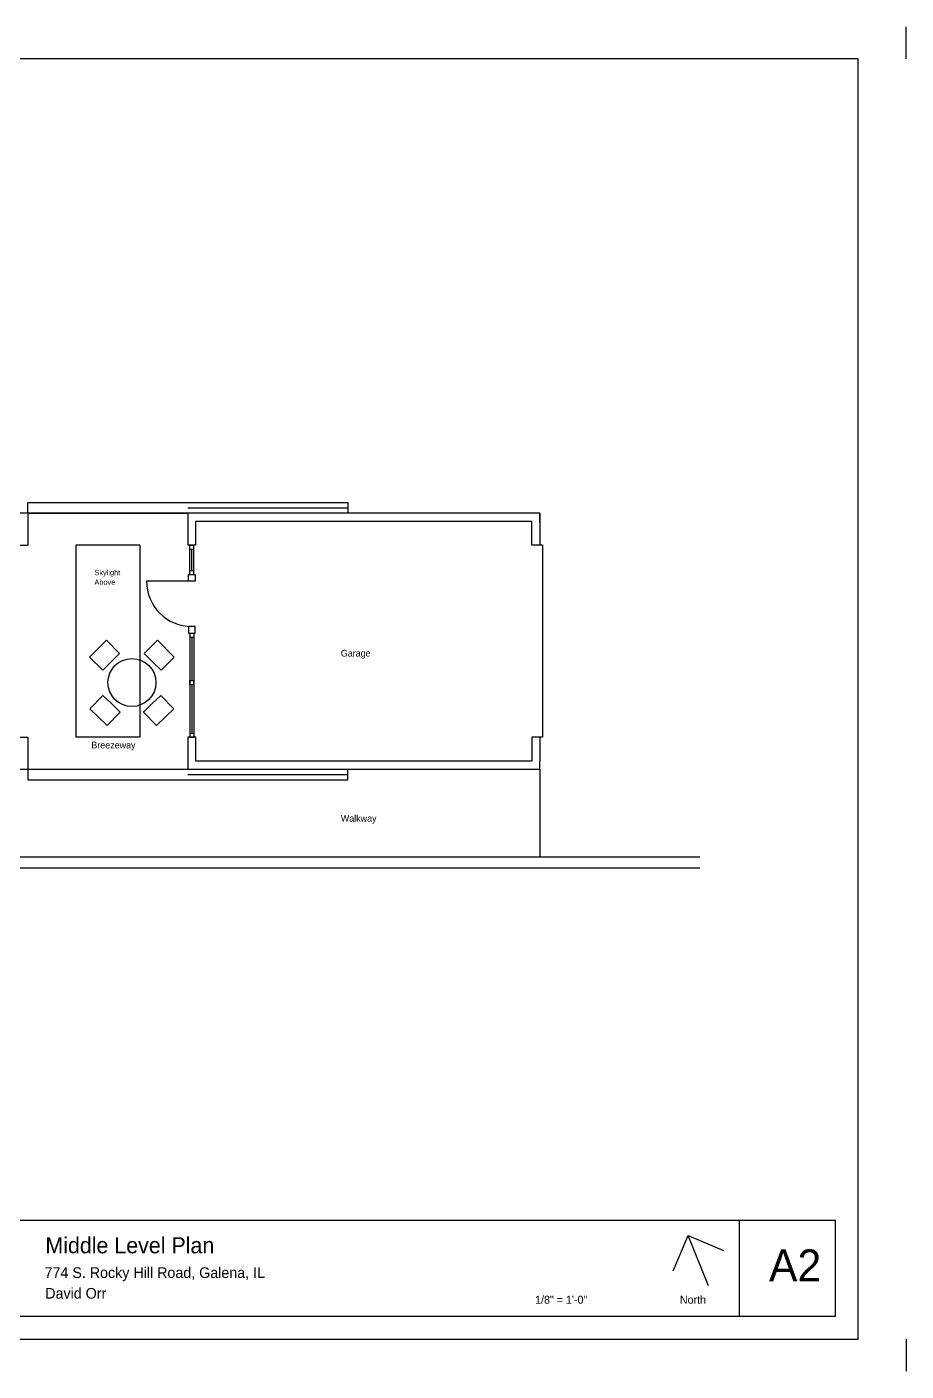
# Model space of a CAD drawing. Header units: inches. Extents: x -11428 to -4037, y -1744 to 4421.
# Drawn here: x -4696 to -4037, y -465 to 543 of the extents above; entities that cross this region are included whole.
import ezdxf

# ---------------------------------------------------------------- set-up
doc = ezdxf.new("R2010")
doc.units = ezdxf.units.IN
doc.header["$LTSCALE"] = 64
doc.header["$MEASUREMENT"] = 0
doc.linetypes.add('ACAD_ISO02W100', pattern=[15, 12, -3])
doc.layers.get('0').update_dxf_attribs({"color": 253})
for name, color, linetype in [('A-doors', 254, 'Continuous'), ('A-furniture', 33, 'Continuous'), ('A-glazing', 252, 'Continuous'), ('A-soffit', 251, 'ACAD_ISO02W100'), ('A-text', 254, 'Continuous'), ('A-walls', 7, 'Continuous'), ('border', 7, 'Continuous'), ('construction', 172, 'Continuous')]:
    doc.layers.add(name, color=color, linetype=linetype)

msp = doc.modelspace()

# ---------------------------------------------------------------- linework, layer by layer
for p, q in [((-4575.3, 178), (-4695.3, 178)), ((-4695.3, 178), (-4575.3, 178)), ((-4695.3, -14), (-4575.3, -14)), ((-4089.6, -352.4), (-4707.4, -352.4)), ((-4161.6, -424.4), (-4161.6, -352.4)), ((-4089.6, -424.4), (-4089.6, -352.4)), ((-4089.6, -424.4), (-4707.4, -424.4))]:
    msp.add_line(p, q)
at = {"layer": 'A-doors'}
for p, q in [((-4575.3, 182), (-4455.3, 182)), ((-4569.3, 154), (-4575.3, 154)), ((-4574.8, 127), (-4574.8, 132)), ((-4573.8, 135), (-4570.8, 135)), ((-4569.8, 132), (-4569.8, 127)), ((-4572.3, 127), (-4606.3, 127)), ((-4572.3, 127), (-4606.3, 127)), ((-4569.8, 127), (-4573.8, 127)), ((-4569.8, 93), (-4574.8, 93)), ((-4574.8, 93), (-4574.8, 88)), ((-4569.8, 88), (-4569.8, 93)), ((-4573.8, 85), (-4570.8, 85)), ((-4569.3, 10), (-4575.3, 10)), ((-4575.3, -18), (-4455.3, -18))]:
    msp.add_line(p, q, dxfattribs=at)
msp.add_arc((-4572.3, 127), 34, 180, 270, dxfattribs=at)
at = {"layer": 'A-furniture'}
for points in [[(-4632.9, 66.6), (-4639.2, 60.2), (-4649.1, 70.1), (-4636.4, 82.8), (-4626.5, 72.9), (-4632.9, 66.6)], [(-4601.8, 66.6), (-4595.4, 60.2), (-4585.5, 70.1), (-4598.2, 82.8), (-4608.1, 72.9), (-4601.8, 66.6)], [(-4632.6, 35.2), (-4639.1, 41.4), (-4648.8, 31.4), (-4635.9, 18.9), (-4626.1, 28.9), (-4632.6, 35.2)], [(-4602, 35.2), (-4595.6, 41.4), (-4585.8, 31.4), (-4598.8, 18.9), (-4608.5, 28.9), (-4602, 35.2)]]:
    msp.add_lwpolyline(points, dxfattribs=at)
msp.add_circle((-4617.3, 51), 18, dxfattribs=at)
at = {"layer": 'A-glazing', "color": 252}
for p, q in [((-4573.8, 135), (-4573.8, 151)), ((-4570.8, 135), (-4570.8, 151)), ((-4573.8, 85), (-4573.8, 13)), ((-4570.8, 85), (-4570.8, 13))]:
    msp.add_line(p, q, dxfattribs=at)
at = {"layer": 'A-glazing'}
for p, q in [((-4572.3, 135), (-4572.3, 151)), ((-4572.3, 85), (-4572.3, 52.5)), ((-4572.3, 49.5), (-4572.3, 13))]:
    msp.add_line(p, q, dxfattribs=at)
at = {"layer": 'A-soffit', "color": 253}
for p, q in [((-4695.3, 186), (-4455.3, 186)), ((-4695.3, 178), (-4695.3, 186)), ((-4455.3, 186), (-4455.3, 178)), ((-4309.3, 154), (-4309.3, 10)), ((-4695.3, -14), (-4695.3, -22)), ((-4455.3, -22), (-4455.3, -14)), ((-4695.3, -22), (-4455.3, -22))]:
    msp.add_line(p, q, dxfattribs=at)
at = {"layer": 'A-soffit'}
for p, q in [((-4659.3, 154), (-4659.3, 10)), ((-4611.3, 154), (-4659.3, 154)), ((-4611.3, 154), (-4611.3, 10)), ((-4611.3, 10), (-4659.3, 10))]:
    msp.add_line(p, q, dxfattribs=at)
at = {"layer": 'A-walls'}
for p, q in [((-4695.3, 178), (-4903.8, 178)), ((-4695.3, 178), (-4695.3, 154)), ((-4575.3, 178), (-4575.3, 154)), ((-4311.3, 178), (-4575.3, 178)), ((-4569.3, 154), (-4569.3, 172)), ((-4569.3, 172), (-4317.3, 172)), ((-4317.3, 154), (-4317.3, 172)), ((-4311.3, 178), (-4311.3, 171)), ((-4311.3, 171), (-4311.3, 178)), ((-4311.3, 171), (-4311.3, 154)), ((-4703.3, 154), (-4695.3, 154)), ((-4573.8, 154), (-4570.8, 154)), ((-4573.8, 151), (-4573.8, 154)), ((-4570.8, 151), (-4570.8, 154)), ((-4309.3, 154), (-4317.3, 154)), ((-4573.8, 151), (-4570.8, 151)), ((-4574.8, 132), (-4569.8, 132)), ((-4573.8, 132), (-4573.8, 135)), ((-4570.8, 132), (-4570.8, 135)), ((-4574.8, 88), (-4569.8, 88)), ((-4573.8, 88), (-4573.8, 85)), ((-4570.8, 88), (-4570.8, 85)), ((-4573.8, 52.5), (-4570.8, 52.5)), ((-4573.8, 49.5), (-4573.8, 52.5)), ((-4570.8, 49.5), (-4570.8, 52.5)), ((-4573.8, 49.5), (-4570.8, 49.5)), ((-4573.8, 13), (-4573.8, 10)), ((-4573.8, 13), (-4570.8, 13)), ((-4570.8, 13), (-4570.8, 10)), ((-4703.3, 10), (-4695.3, 10)), ((-4695.3, 10), (-4695.3, -14)), ((-4575.3, 10), (-4575.3, -14)), ((-4573.8, 10), (-4570.8, 10)), ((-4569.3, -8), (-4569.3, 10)), ((-4317.3, 10), (-4317.3, -8)), ((-4309.3, 10), (-4317.3, 10)), ((-4311.3, 10), (-4311.3, -8)), ((-4317.3, -8), (-4569.3, -8)), ((-4311.3, -14), (-4311.3, -8)), ((-4863.3, -14), (-4695.3, -14)), ((-4575.3, -14), (-4311.3, -14))]:
    msp.add_line(p, q, dxfattribs=at)
at = {"layer": 'A-walls', "color": 251}
msp.add_line((-4311.3, -14), (-4311.3, -80), dxfattribs=at)
at = {"layer": 'A-walls', "color": 253}
for p, q in [((-4191.3, -80), (-4836, -80)), ((-4725.3, -88), (-4191.3, -88))]:
    msp.add_line(p, q, dxfattribs=at)
at = {"layer": 'border'}
for p, q in [((-4211.4, -390.2), (-4200.2, -363.7)), ((-4211.4, -390.2), (-4200.2, -363.7)), ((-4184.9, -401.5), (-4200.2, -363.7)), ((-4200.2, -363.7), (-4173.7, -375)), ((-4184.9, -401.5), (-4200.2, -363.7)), ((-4200.2, -363.7), (-4173.7, -375))]:
    msp.add_line(p, q, dxfattribs=at)
msp.add_lwpolyline([(-5522.6, 518.7), (-5522.6, -441.3), (-4072.6, -441.3), (-4072.6, 518.7), (-5522.6, 518.7)], close=True, dxfattribs=at)
at = {"layer": 'construction'}
for p, q in [((-4036.6, 518.7), (-4036.6, 542.7)), ((-4036.6, -441.3), (-4036.6, -465.3))]:
    msp.add_line(p, q, dxfattribs=at)

# ---------------------------------------------------------------- texts
at = {"layer": 'A-text', "color": 7}
for s, height, p in [('Skylight', 4, (-4645.4, 131.5)), ('Above', 4, (-4645.4, 124.3)), ('Garage', 5, (-4460.6, 70.5)), ('Breezeway', 5, (-4647.7, 1.6)), ('Walkway', 5, (-4460.6, -53.3))]:
    msp.add_text(s, height=height, dxfattribs=at).set_placement(p)
at = {"layer": 'construction', "color": 7}
for s, height, p in [('Middle Level Plan', 12, (-4682.2, -377, -15993.3)), ('A2', 24, (-4139.5, -398.1, -15993.3)), ('774 S. Rocky Hill Road, Galena, IL', 8, (-4682.8, -395.5, -15993.3)), ('David Orr', 8, (-4682.3, -411, -15993.3)), ('1/8" = 1\'-0"', 6, (-4314.9, -414.8, -15993.3)), ('North', 6, (-4206.3, -414.8, -15993.3))]:
    msp.add_text(s, height=height, dxfattribs=at).set_placement(p)

doc.saveas('drawing.dxf')
